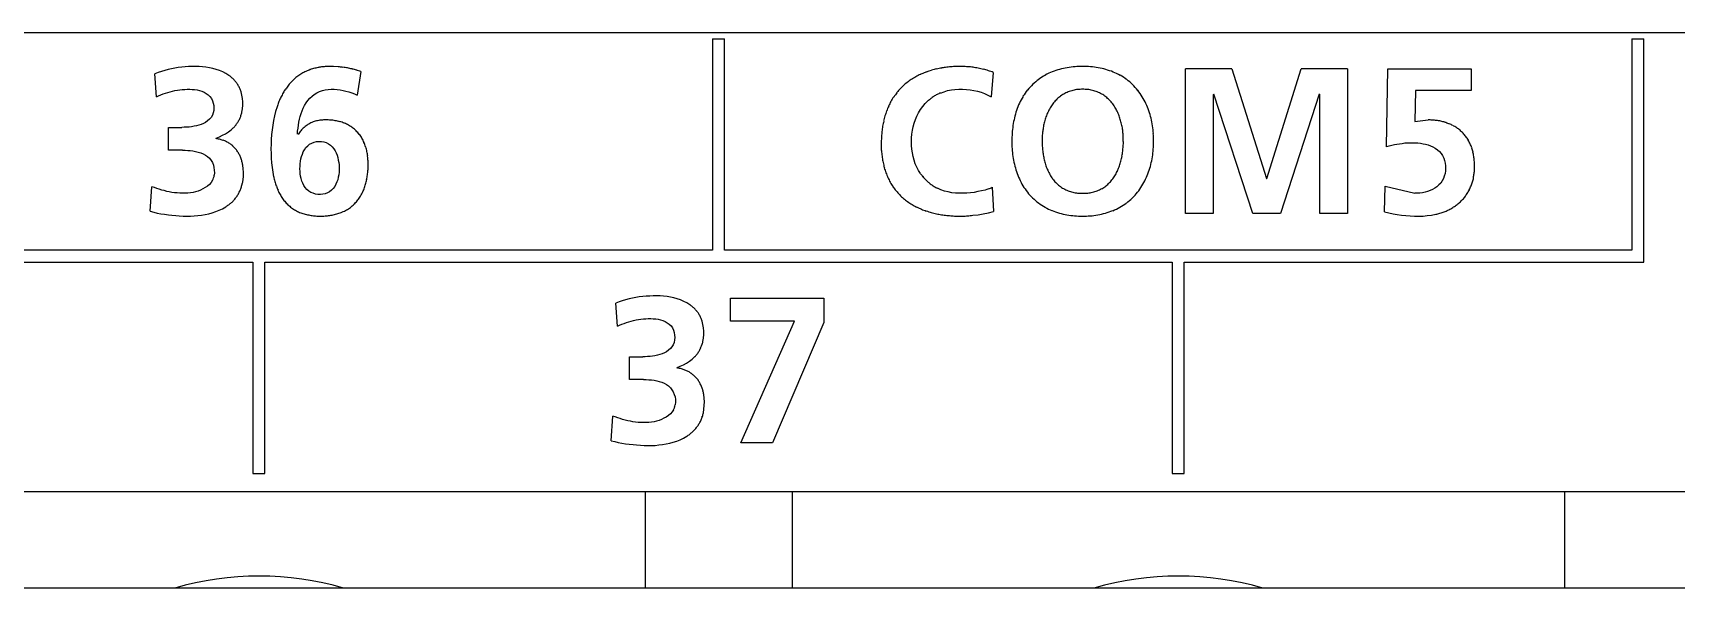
# Model space of a CAD drawing. Extents: x 168 to 388, y 259 to 356.
# Drawn here: x 361.04 to 374.66, y 277.77 to 282.37 of the extents above; entities that cross this region are included whole.
import ezdxf

# ---------------------------------------------------------------- set-up
doc = ezdxf.new("R2010")
doc.units = 0
doc.header["$MEASUREMENT"] = 0
doc.layers.get('0').update_dxf_attribs({"linetype": 'CONTINUOUS'})

msp = doc.modelspace()

# ---------------------------------------------------------------- linework, layer by layer
at = {"color": 7, "linetype": 'Continuous'}
for p, q in [((387.315, 282.367), (270.365, 282.367)), ((366.673, 282.318), (366.673, 280.568)), ((366.673, 282.318), (366.773, 282.318)), ((366.773, 280.568), (366.773, 282.318)), ((374.293, 282.318), (374.293, 280.568)), ((374.293, 282.318), (374.393, 282.318)), ((374.393, 280.468), (374.393, 282.318)), ((362.077, 282.039), (362.05, 282.029)), ((362.063, 281.837), (362.05, 282.029)), ((362.104, 282.048), (362.077, 282.039)), ((362.132, 282.056), (362.104, 282.048)), ((362.16, 282.063), (362.132, 282.056)), ((362.188, 282.069), (362.16, 282.063)), ((362.216, 282.075), (362.188, 282.069)), ((362.244, 282.079), (362.216, 282.075)), ((362.273, 282.083), (362.244, 282.079)), ((362.302, 282.086), (362.273, 282.083)), ((362.33, 282.088), (362.302, 282.086)), ((362.359, 282.089), (362.33, 282.088)), ((362.388, 282.089), (362.359, 282.089)), ((362.417, 282.088), (362.388, 282.089)), ((362.446, 282.086), (362.417, 282.088)), ((362.474, 282.083), (362.446, 282.086)), ((362.503, 282.078), (362.474, 282.083)), ((362.531, 282.072), (362.503, 282.078)), ((362.559, 282.064), (362.531, 282.072)), ((362.586, 282.055), (362.559, 282.064)), ((362.613, 282.044), (362.586, 282.055)), ((362.638, 282.031), (362.613, 282.044)), ((362.663, 282.015), (362.638, 282.031)), ((363.57, 282.087), (363.531, 282.089)), ((363.758, 282.046), (363.723, 282.058)), ((363.758, 282.046), (363.727, 281.852)), ((369, 282.039), (368.983, 281.837)), ((370.594, 280.87), (370.594, 282.068)), ((370.979, 282.068), (370.594, 282.068)), ((370.979, 282.068), (371.264, 281.16)), ((371.267, 281.16), (371.552, 282.068)), ((371.937, 282.068), (371.552, 282.068)), ((371.937, 282.068), (371.937, 280.87)), ((372.261, 281.424), (372.272, 282.068)), ((372.272, 282.068), (372.961, 282.068)), ((372.961, 282.068), (372.961, 281.89)), ((362.063, 281.837), (362.081, 281.845)), ((362.081, 281.845), (362.1, 281.853)), ((362.1, 281.853), (362.119, 281.861)), ((362.119, 281.861), (362.138, 281.868)), ((362.138, 281.868), (362.158, 281.874)), ((362.158, 281.874), (362.178, 281.88)), ((362.178, 281.88), (362.197, 281.885)), ((362.197, 281.885), (362.217, 281.889)), ((362.217, 281.889), (362.237, 281.893)), ((362.237, 281.893), (362.258, 281.895)), ((362.258, 281.895), (362.278, 281.898)), ((362.278, 281.898), (362.298, 281.899)), ((362.298, 281.899), (362.319, 281.9)), ((362.319, 281.9), (362.339, 281.9)), ((362.339, 281.9), (362.36, 281.899)), ((362.36, 281.899), (362.38, 281.898)), ((362.38, 281.898), (362.4, 281.895)), ((362.4, 281.895), (362.42, 281.89)), ((362.42, 281.89), (362.44, 281.884)), ((362.44, 281.884), (362.459, 281.876)), ((362.459, 281.876), (362.476, 281.866)), ((362.476, 281.866), (362.493, 281.854)), ((362.493, 281.854), (362.507, 281.84)), ((362.507, 281.84), (362.519, 281.823)), ((362.772, 281.852), (362.765, 281.88)), ((362.777, 281.824), (362.772, 281.852)), ((363.335, 281.826), (363.353, 281.843)), ((363.353, 281.843), (363.372, 281.858)), ((363.372, 281.858), (363.393, 281.871)), ((363.393, 281.871), (363.415, 281.881)), ((363.415, 281.881), (363.439, 281.89)), ((363.439, 281.89), (363.463, 281.895)), ((363.463, 281.895), (363.487, 281.899)), ((363.487, 281.899), (363.512, 281.9)), ((363.512, 281.9), (363.537, 281.9)), ((363.537, 281.9), (363.561, 281.898)), ((363.561, 281.898), (363.586, 281.895)), ((363.586, 281.895), (363.61, 281.891)), ((363.61, 281.891), (363.634, 281.885)), ((363.634, 281.885), (363.658, 281.878)), ((363.658, 281.878), (363.682, 281.87)), ((363.682, 281.87), (363.705, 281.862)), ((363.705, 281.862), (363.727, 281.852)), ((368.563, 281.869), (368.592, 281.88)), ((368.592, 281.88), (368.622, 281.889)), ((368.622, 281.889), (368.653, 281.895)), ((368.653, 281.895), (368.683, 281.898)), ((368.683, 281.898), (368.715, 281.9)), ((368.715, 281.9), (368.746, 281.9)), ((368.746, 281.9), (368.777, 281.898)), ((368.777, 281.898), (368.808, 281.895)), ((368.808, 281.895), (368.839, 281.891)), ((368.839, 281.891), (368.869, 281.884)), ((368.869, 281.884), (368.899, 281.875)), ((368.899, 281.875), (368.928, 281.864)), ((368.928, 281.864), (368.956, 281.851)), ((368.956, 281.851), (368.983, 281.837)), ((370.824, 281.855), (370.828, 281.859)), ((370.824, 281.855), (370.824, 280.87)), ((371.151, 280.87), (370.828, 281.859)), ((371.703, 281.859), (371.381, 280.87)), ((371.703, 281.859), (371.707, 281.859)), ((371.707, 280.87), (371.707, 281.859)), ((372.499, 281.89), (372.494, 281.634)), ((372.961, 281.89), (372.499, 281.89)), ((362.519, 281.823), (362.528, 281.805)), ((362.534, 281.705), (362.527, 281.685)), ((362.528, 281.805), (362.534, 281.786)), ((362.534, 281.786), (362.538, 281.765)), ((362.538, 281.725), (362.534, 281.705)), ((362.538, 281.765), (362.539, 281.745)), ((362.539, 281.745), (362.538, 281.725)), ((362.772, 281.71), (362.777, 281.739)), ((362.779, 281.795), (362.777, 281.824)), ((362.777, 281.739), (362.779, 281.767)), ((362.779, 281.767), (362.779, 281.795)), ((363.051, 281.716), (363.042, 281.679)), ((363.063, 281.754), (363.051, 281.716)), ((363.262, 281.699), (363.27, 281.722)), ((363.27, 281.722), (363.28, 281.744)), ((363.28, 281.744), (363.291, 281.766)), ((363.291, 281.766), (363.304, 281.787)), ((363.304, 281.787), (363.318, 281.807)), ((363.318, 281.807), (363.335, 281.826)), ((368.367, 281.678), (368.381, 281.706)), ((368.381, 281.706), (368.398, 281.733)), ((368.398, 281.733), (368.416, 281.758)), ((368.416, 281.758), (368.436, 281.781)), ((362.163, 281.395), (362.163, 281.584)), ((362.163, 281.584), (362.273, 281.584)), ((362.293, 281.585), (362.273, 281.584)), ((362.314, 281.586), (362.293, 281.585)), ((362.334, 281.587), (362.314, 281.586)), ((362.354, 281.59), (362.334, 281.587)), ((362.375, 281.593), (362.354, 281.59)), ((362.395, 281.597), (362.375, 281.593)), ((362.414, 281.602), (362.395, 281.597)), ((362.434, 281.609), (362.414, 281.602)), ((362.453, 281.617), (362.434, 281.609)), ((362.471, 281.626), (362.453, 281.617)), ((362.487, 281.638), (362.471, 281.626)), ((362.503, 281.651), (362.487, 281.638)), ((362.516, 281.667), (362.503, 281.651)), ((362.527, 281.685), (362.516, 281.667)), ((362.66, 281.548), (362.683, 281.565)), ((363.027, 281.603), (363.022, 281.563)), ((363.034, 281.641), (363.027, 281.603)), ((363.042, 281.679), (363.034, 281.641)), ((363.234, 281.553), (363.237, 281.578)), ((363.237, 281.578), (363.24, 281.602)), ((363.24, 281.602), (363.244, 281.627)), ((363.244, 281.627), (363.248, 281.651)), ((363.248, 281.651), (363.255, 281.675)), ((363.255, 281.675), (363.262, 281.699)), ((368.33, 281.56), (368.336, 281.59)), ((368.336, 281.59), (368.345, 281.62)), ((368.345, 281.62), (368.355, 281.65)), ((368.355, 281.65), (368.367, 281.678)), ((372.494, 281.634), (372.604, 281.646)), ((362.558, 281.495), (362.585, 281.506)), ((362.585, 281.506), (362.611, 281.519)), ((362.611, 281.519), (362.636, 281.532)), ((362.636, 281.532), (362.66, 281.548)), ((363.014, 281.446), (363.013, 281.407)), ((363.015, 281.485), (363.014, 281.446)), ((363.018, 281.525), (363.015, 281.485)), ((363.022, 281.563), (363.018, 281.525)), ((363.233, 281.529), (363.234, 281.553)), ((363.303, 281.417), (363.317, 281.432)), ((363.317, 281.432), (363.333, 281.444)), ((363.333, 281.444), (363.351, 281.454)), ((363.351, 281.454), (363.37, 281.461)), ((363.37, 281.461), (363.39, 281.466)), ((363.39, 281.466), (363.41, 281.467)), ((363.41, 281.467), (363.431, 281.467)), ((363.431, 281.467), (363.451, 281.464)), ((363.451, 281.464), (363.471, 281.458)), ((363.471, 281.458), (363.489, 281.449)), ((363.489, 281.449), (363.506, 281.437)), ((363.506, 281.437), (363.521, 281.423)), ((368.322, 281.466), (368.323, 281.498)), ((368.323, 281.435), (368.322, 281.466)), ((368.323, 281.498), (368.326, 281.529)), ((368.326, 281.404), (368.323, 281.435)), ((368.326, 281.529), (368.33, 281.56)), ((372.262, 281.425), (372.283, 281.431)), ((372.283, 281.431), (372.304, 281.437)), ((372.304, 281.437), (372.325, 281.442)), ((372.325, 281.442), (372.346, 281.446)), ((372.346, 281.446), (372.368, 281.449)), ((372.368, 281.449), (372.39, 281.452)), ((372.39, 281.452), (372.411, 281.455)), ((372.411, 281.455), (372.433, 281.456)), ((372.433, 281.456), (372.455, 281.457)), ((372.455, 281.457), (372.477, 281.457)), ((372.477, 281.457), (372.498, 281.457)), ((372.498, 281.457), (372.52, 281.455)), ((372.52, 281.455), (372.542, 281.453)), ((372.542, 281.453), (372.563, 281.449)), ((372.563, 281.449), (372.584, 281.444)), ((372.584, 281.444), (372.605, 281.439)), ((372.605, 281.439), (372.625, 281.431)), ((372.625, 281.431), (372.645, 281.422)), ((362.28, 281.395), (362.163, 281.395)), ((362.28, 281.395), (362.301, 281.395)), ((362.301, 281.395), (362.323, 281.394)), ((362.323, 281.394), (362.344, 281.392)), ((362.344, 281.392), (362.366, 281.389)), ((362.366, 281.389), (362.388, 281.385)), ((362.388, 281.385), (362.409, 281.38)), ((362.409, 281.38), (362.43, 281.373)), ((362.43, 281.373), (362.45, 281.365)), ((362.45, 281.365), (362.469, 281.355)), ((362.469, 281.355), (362.487, 281.342)), ((362.487, 281.342), (362.502, 281.328)), ((362.502, 281.328), (362.516, 281.311)), ((362.516, 281.311), (362.527, 281.292)), ((362.527, 281.292), (362.535, 281.272)), ((363.013, 281.407), (363.014, 281.368)), ((363.014, 281.368), (363.015, 281.329)), ((363.015, 281.329), (363.018, 281.29)), ((363.255, 281.282), (363.258, 281.303)), ((363.258, 281.303), (363.261, 281.323)), ((363.261, 281.323), (363.266, 281.343)), ((363.266, 281.343), (363.273, 281.363)), ((363.273, 281.363), (363.281, 281.381)), ((363.281, 281.381), (363.29, 281.399)), ((363.29, 281.399), (363.303, 281.417)), ((363.521, 281.423), (363.534, 281.407)), ((363.534, 281.407), (363.545, 281.391)), ((363.545, 281.391), (363.554, 281.372)), ((363.554, 281.372), (363.561, 281.354)), ((363.561, 281.354), (363.567, 281.334)), ((363.567, 281.334), (363.571, 281.314)), ((363.571, 281.314), (363.575, 281.294)), ((363.575, 281.294), (363.577, 281.273)), ((368.33, 281.373), (368.326, 281.404)), ((368.336, 281.342), (368.33, 281.373)), ((368.344, 281.313), (368.336, 281.342)), ((368.354, 281.283), (368.344, 281.313)), ((372.645, 281.422), (372.664, 281.411)), ((372.664, 281.411), (372.682, 281.399)), ((372.682, 281.399), (372.698, 281.384)), ((372.698, 281.384), (372.712, 281.368)), ((372.712, 281.368), (372.725, 281.35)), ((372.725, 281.35), (372.734, 281.33)), ((372.734, 281.33), (372.742, 281.31)), ((372.742, 281.31), (372.747, 281.288)), ((362.535, 281.272), (362.54, 281.251)), ((362.54, 281.251), (362.543, 281.23)), ((362.544, 281.208), (362.542, 281.187)), ((362.543, 281.23), (362.544, 281.208)), ((362.783, 281.242), (362.779, 281.272)), ((362.781, 281.15), (362.784, 281.181)), ((362.784, 281.212), (362.783, 281.242)), ((362.784, 281.181), (362.784, 281.212)), ((363.018, 281.29), (363.022, 281.252)), ((363.022, 281.252), (363.028, 281.213)), ((363.028, 281.213), (363.035, 281.175)), ((363.253, 281.241), (363.254, 281.262)), ((363.254, 281.22), (363.253, 281.241)), ((363.254, 281.262), (363.255, 281.282)), ((363.256, 281.2), (363.254, 281.22)), ((363.258, 281.18), (363.256, 281.2)), ((363.263, 281.16), (363.258, 281.18)), ((363.269, 281.14), (363.263, 281.16)), ((363.571, 281.171), (363.566, 281.151)), ((363.574, 281.191), (363.571, 281.171)), ((363.577, 281.212), (363.574, 281.191)), ((363.577, 281.273), (363.578, 281.253)), ((363.578, 281.232), (363.577, 281.212)), ((363.578, 281.253), (363.578, 281.232)), ((368.367, 281.255), (368.354, 281.283)), ((368.381, 281.227), (368.367, 281.255)), ((368.398, 281.201), (368.381, 281.227)), ((371.264, 281.16), (371.267, 281.16)), ((372.732, 281.16), (372.721, 281.141)), ((372.739, 281.181), (372.732, 281.16)), ((372.745, 281.202), (372.739, 281.181)), ((372.748, 281.223), (372.745, 281.202)), ((372.747, 281.288), (372.749, 281.267)), ((372.75, 281.245), (372.748, 281.223)), ((372.749, 281.267), (372.75, 281.245)), ((372.99, 281.238), (372.99, 281.273)), ((362.012, 280.889), (362.026, 281.093)), ((362.046, 281.085), (362.026, 281.093)), ((362.066, 281.078), (362.046, 281.085)), ((362.086, 281.071), (362.066, 281.078)), ((362.107, 281.065), (362.086, 281.071)), ((362.128, 281.06), (362.107, 281.065)), ((362.149, 281.054), (362.128, 281.06)), ((362.17, 281.05), (362.149, 281.054)), ((362.192, 281.046), (362.17, 281.05)), ((362.213, 281.043), (362.192, 281.046)), ((362.236, 281.041), (362.213, 281.043)), ((362.257, 281.039), (362.236, 281.041)), ((362.279, 281.038), (362.257, 281.039)), ((362.301, 281.038), (362.279, 281.038)), ((362.323, 281.039), (362.301, 281.038)), ((362.345, 281.042), (362.323, 281.039)), ((362.367, 281.046), (362.345, 281.042)), ((362.388, 281.051), (362.367, 281.046)), ((362.409, 281.057), (362.388, 281.051)), ((362.429, 281.065), (362.409, 281.057)), ((362.449, 281.074), (362.429, 281.065)), ((362.468, 281.085), (362.449, 281.074)), ((362.486, 281.097), (362.468, 281.085)), ((362.502, 281.111), (362.486, 281.097)), ((362.517, 281.128), (362.502, 281.111)), ((362.529, 281.146), (362.517, 281.128)), ((362.776, 281.12), (362.781, 281.15)), ((363.276, 281.121), (363.269, 281.14)), ((363.285, 281.103), (363.276, 281.121)), ((363.297, 281.086), (363.285, 281.103)), ((363.31, 281.07), (363.297, 281.086)), ((363.326, 281.057), (363.31, 281.07)), ((363.343, 281.046), (363.326, 281.057)), ((363.362, 281.038), (363.343, 281.046)), ((363.381, 281.032), (363.362, 281.038)), ((363.402, 281.029), (363.381, 281.032)), ((363.422, 281.028), (363.402, 281.029)), ((363.443, 281.03), (363.422, 281.028)), ((363.462, 281.034), (363.443, 281.03)), ((363.481, 281.041), (363.462, 281.034)), ((363.499, 281.051), (363.481, 281.041)), ((363.515, 281.064), (363.499, 281.051)), ((363.529, 281.078), (363.515, 281.064)), ((363.541, 281.095), (363.529, 281.078)), ((363.551, 281.113), (363.541, 281.095)), ((363.559, 281.132), (363.551, 281.113)), ((363.566, 281.151), (363.559, 281.132)), ((368.566, 281.067), (368.537, 281.08)), ((368.595, 281.057), (368.566, 281.067)), ((368.625, 281.049), (368.595, 281.057)), ((368.656, 281.043), (368.625, 281.049)), ((368.687, 281.04), (368.656, 281.043)), ((368.718, 281.038), (368.687, 281.04)), ((368.749, 281.038), (368.718, 281.038)), ((368.78, 281.04), (368.749, 281.038)), ((368.811, 281.043), (368.78, 281.04)), ((368.842, 281.046), (368.811, 281.043)), ((368.873, 281.052), (368.842, 281.046)), ((368.902, 281.058), (368.873, 281.052)), ((368.932, 281.065), (368.902, 281.058)), ((368.962, 281.075), (368.932, 281.065)), ((368.992, 281.088), (369.002, 280.887)), ((372.243, 280.884), (372.248, 281.098)), ((372.248, 281.098), (372.494, 281.038)), ((372.516, 281.039), (372.494, 281.038)), ((372.537, 281.04), (372.516, 281.039)), ((372.559, 281.043), (372.537, 281.04)), ((372.58, 281.048), (372.559, 281.043)), ((372.601, 281.054), (372.58, 281.048)), ((372.622, 281.061), (372.601, 281.054)), ((372.642, 281.07), (372.622, 281.061)), ((372.66, 281.081), (372.642, 281.07)), ((372.678, 281.093), (372.66, 281.081)), ((372.694, 281.107), (372.678, 281.093)), ((372.709, 281.123), (372.694, 281.107)), ((372.721, 281.141), (372.709, 281.123)), ((362.012, 280.889), (362.041, 280.881)), ((362.526, 280.876), (362.555, 280.886)), ((362.555, 280.886), (362.584, 280.897)), ((362.584, 280.897), (362.611, 280.91)), ((362.611, 280.91), (362.638, 280.926)), ((368.96, 280.877), (369.002, 280.887)), ((372.243, 280.884), (372.279, 280.876)), ((362.041, 280.881), (362.07, 280.874)), ((362.07, 280.874), (362.101, 280.869)), ((362.101, 280.869), (362.131, 280.864)), ((362.131, 280.864), (362.162, 280.859)), ((362.162, 280.859), (362.192, 280.856)), ((362.192, 280.856), (362.223, 280.853)), ((362.223, 280.853), (362.253, 280.851)), ((362.253, 280.851), (362.284, 280.85)), ((362.284, 280.85), (362.315, 280.849)), ((362.315, 280.849), (362.345, 280.849)), ((362.345, 280.849), (362.376, 280.851)), ((362.376, 280.851), (362.406, 280.853)), ((362.406, 280.853), (362.437, 280.857)), ((362.437, 280.857), (362.467, 280.862)), ((362.467, 280.862), (362.497, 280.868)), ((362.497, 280.868), (362.526, 280.876)), ((368.831, 280.856), (368.874, 280.861)), ((368.874, 280.861), (368.917, 280.869)), ((368.917, 280.869), (368.96, 280.877)), ((370.824, 280.87), (370.594, 280.87)), ((371.381, 280.87), (371.151, 280.87)), ((371.937, 280.87), (371.707, 280.87)), ((372.279, 280.876), (372.314, 280.869)), ((372.314, 280.869), (372.349, 280.863)), ((372.349, 280.863), (372.385, 280.858)), ((372.385, 280.858), (372.42, 280.854)), ((372.42, 280.854), (372.456, 280.852)), ((372.456, 280.852), (372.491, 280.85)), ((372.491, 280.85), (372.527, 280.849)), ((372.527, 280.849), (372.563, 280.85)), ((372.563, 280.85), (372.598, 280.853)), ((372.598, 280.853), (372.634, 280.858)), ((372.634, 280.858), (372.669, 280.864)), ((366.673, 280.568), (359.153, 280.568)), ((374.293, 280.568), (366.773, 280.568)), ((355.343, 280.468), (362.863, 280.468)), ((362.863, 280.468), (362.863, 278.718)), ((362.963, 278.718), (362.963, 280.468)), ((362.963, 280.468), (370.483, 280.468)), ((370.483, 280.468), (370.483, 278.718)), ((370.583, 278.718), (370.583, 280.468)), ((370.583, 280.468), (374.393, 280.468)), ((365.898, 280.139), (365.871, 280.128)), ((365.885, 279.936), (365.871, 280.128)), ((365.925, 280.148), (365.898, 280.139)), ((365.953, 280.156), (365.925, 280.148)), ((365.981, 280.163), (365.953, 280.156)), ((366.009, 280.169), (365.981, 280.163)), ((366.037, 280.174), (366.009, 280.169)), ((366.066, 280.179), (366.037, 280.174)), ((366.094, 280.183), (366.066, 280.179)), ((366.123, 280.185), (366.094, 280.183)), ((366.152, 280.187), (366.123, 280.185)), ((366.181, 280.188), (366.152, 280.187)), ((366.209, 280.189), (366.181, 280.188)), ((366.238, 280.188), (366.209, 280.189)), ((366.267, 280.186), (366.238, 280.188)), ((366.296, 280.182), (366.267, 280.186)), ((366.324, 280.178), (366.296, 280.182)), ((366.352, 280.172), (366.324, 280.178)), ((366.38, 280.164), (366.352, 280.172)), ((366.407, 280.155), (366.38, 280.164)), ((366.434, 280.143), (366.407, 280.155)), ((366.46, 280.13), (366.434, 280.143)), ((366.484, 280.115), (366.46, 280.13)), ((366.822, 279.979), (366.822, 280.168)), ((366.822, 280.168), (367.595, 280.168)), ((367.595, 280.168), (367.595, 279.969)), ((365.885, 279.936), (365.902, 279.945)), ((365.902, 279.945), (365.921, 279.953)), ((365.921, 279.953), (365.94, 279.96)), ((365.94, 279.96), (365.959, 279.967)), ((365.959, 279.967), (365.979, 279.974)), ((365.979, 279.974), (365.999, 279.979)), ((365.999, 279.979), (366.019, 279.984)), ((366.019, 279.984), (366.039, 279.989)), ((366.039, 279.989), (366.059, 279.992)), ((366.059, 279.992), (366.079, 279.995)), ((366.079, 279.995), (366.1, 279.997)), ((366.1, 279.997), (366.12, 279.999)), ((366.12, 279.999), (366.14, 280)), ((366.14, 280), (366.161, 280)), ((366.161, 280), (366.181, 279.999)), ((366.181, 279.999), (366.202, 279.997)), ((366.202, 279.997), (366.222, 279.994)), ((366.222, 279.994), (366.242, 279.99)), ((366.242, 279.99), (366.261, 279.984)), ((366.261, 279.984), (366.28, 279.976)), ((366.28, 279.976), (366.298, 279.966)), ((366.298, 279.966), (366.314, 279.954)), ((366.314, 279.954), (366.329, 279.939)), ((366.329, 279.939), (366.34, 279.923)), ((366.594, 279.952), (366.586, 279.979)), ((366.598, 279.924), (366.594, 279.952)), ((367.353, 279.979), (366.822, 279.979)), ((366.909, 278.97), (367.353, 279.979)), ((367.595, 279.969), (367.169, 278.97)), ((366.34, 279.923), (366.349, 279.904)), ((366.355, 279.803), (366.348, 279.784)), ((366.349, 279.904), (366.356, 279.884)), ((366.359, 279.823), (366.355, 279.803)), ((366.356, 279.884), (366.359, 279.864)), ((366.359, 279.864), (366.36, 279.844)), ((366.36, 279.844), (366.359, 279.823)), ((366.593, 279.81), (366.598, 279.838)), ((366.6, 279.895), (366.598, 279.924)), ((366.598, 279.838), (366.6, 279.867)), ((366.6, 279.867), (366.6, 279.895)), ((365.984, 279.495), (365.984, 279.684)), ((365.984, 279.684), (366.094, 279.684)), ((366.115, 279.684), (366.094, 279.684)), ((366.135, 279.685), (366.115, 279.684)), ((366.155, 279.687), (366.135, 279.685)), ((366.176, 279.689), (366.155, 279.687)), ((366.196, 279.692), (366.176, 279.689)), ((366.216, 279.697), (366.196, 279.692)), ((366.236, 279.702), (366.216, 279.697)), ((366.255, 279.708), (366.236, 279.702)), ((366.274, 279.716), (366.255, 279.708)), ((366.292, 279.726), (366.274, 279.716)), ((366.309, 279.738), (366.292, 279.726)), ((366.324, 279.751), (366.309, 279.738)), ((366.337, 279.767), (366.324, 279.751)), ((366.348, 279.784), (366.337, 279.767)), ((366.482, 279.648), (366.505, 279.665)), ((366.379, 279.595), (366.406, 279.606)), ((366.406, 279.606), (366.432, 279.618)), ((366.432, 279.618), (366.457, 279.632)), ((366.457, 279.632), (366.482, 279.648)), ((366.101, 279.495), (365.984, 279.495)), ((366.102, 279.495), (366.124, 279.495)), ((366.124, 279.495), (366.146, 279.493)), ((366.146, 279.493), (366.167, 279.492)), ((366.167, 279.492), (366.188, 279.489)), ((366.188, 279.489), (366.21, 279.485)), ((366.21, 279.485), (366.231, 279.48)), ((366.231, 279.48), (366.252, 279.473)), ((366.252, 279.473), (366.272, 279.465)), ((366.272, 279.465), (366.291, 279.454)), ((366.291, 279.454), (366.308, 279.442)), ((366.308, 279.442), (366.324, 279.427)), ((366.324, 279.427), (366.337, 279.41)), ((366.337, 279.41), (366.348, 279.392)), ((366.348, 279.392), (366.356, 279.372)), ((366.356, 279.372), (366.362, 279.351)), ((366.362, 279.351), (366.365, 279.33)), ((366.366, 279.308), (366.364, 279.286)), ((366.365, 279.33), (366.366, 279.308)), ((366.597, 279.22), (366.602, 279.25)), ((366.604, 279.342), (366.6, 279.372)), ((366.602, 279.25), (366.605, 279.28)), ((366.606, 279.311), (366.604, 279.342)), ((366.605, 279.28), (366.606, 279.311)), ((365.833, 278.988), (365.847, 279.193)), ((365.867, 279.185), (365.847, 279.193)), ((365.888, 279.178), (365.867, 279.185)), ((365.908, 279.171), (365.888, 279.178)), ((365.928, 279.165), (365.908, 279.171)), ((365.949, 279.159), (365.928, 279.165)), ((365.97, 279.154), (365.949, 279.159)), ((365.992, 279.15), (365.97, 279.154)), ((366.013, 279.146), (365.992, 279.15)), ((366.035, 279.143), (366.013, 279.146)), ((366.057, 279.14), (366.035, 279.143)), ((366.079, 279.139), (366.057, 279.14)), ((366.101, 279.138), (366.079, 279.139)), ((366.122, 279.138), (366.101, 279.138)), ((366.144, 279.139), (366.122, 279.138)), ((366.166, 279.142), (366.144, 279.139)), ((366.188, 279.146), (366.166, 279.142)), ((366.209, 279.151), (366.188, 279.146)), ((366.23, 279.157), (366.209, 279.151)), ((366.251, 279.165), (366.23, 279.157)), ((366.27, 279.174), (366.251, 279.165)), ((366.289, 279.184), (366.27, 279.174)), ((366.307, 279.197), (366.289, 279.184)), ((366.324, 279.211), (366.307, 279.197)), ((366.338, 279.227), (366.324, 279.211)), ((366.35, 279.245), (366.338, 279.227)), ((365.833, 278.988), (365.862, 278.981)), ((365.862, 278.981), (365.892, 278.974)), ((366.318, 278.968), (366.348, 278.976)), ((366.348, 278.976), (366.377, 278.985)), ((366.377, 278.985), (366.405, 278.997)), ((366.405, 278.997), (366.433, 279.01)), ((366.433, 279.01), (366.459, 279.025)), ((365.892, 278.974), (365.922, 278.968)), ((365.922, 278.968), (365.952, 278.963)), ((365.952, 278.963), (365.983, 278.959)), ((365.983, 278.959), (366.014, 278.956)), ((366.014, 278.956), (366.044, 278.953)), ((366.044, 278.953), (366.075, 278.951)), ((366.075, 278.951), (366.105, 278.95)), ((366.105, 278.95), (366.136, 278.949)), ((366.136, 278.949), (366.166, 278.949)), ((366.166, 278.949), (366.197, 278.95)), ((366.197, 278.95), (366.227, 278.953)), ((366.227, 278.953), (366.258, 278.957)), ((366.258, 278.957), (366.288, 278.962)), ((366.288, 278.962), (366.318, 278.968)), ((367.169, 278.97), (366.909, 278.97)), ((362.863, 278.718), (362.963, 278.718)), ((370.483, 278.718), (370.583, 278.718)), ((205.465, 278.567), (385.715, 278.567)), ((366.115, 278.567), (366.115, 277.767)), ((367.335, 277.767), (367.335, 278.567)), ((373.735, 278.567), (373.735, 277.767)), ((385.315, 277.767), (205.865, 277.767))]:
    msp.add_line(p, q, dxfattribs=at)
for centre, radius, start, end in [((362.498, 281.775), 0.292, 49.8388, 55.5026), ((362.511, 281.791), 0.271, 43.7184, 49.8259), ((362.524, 281.803), 0.253, 37.186, 43.7208), ((363.484, 281.672), 0.418, 131.882, 137.2332), ((363.468, 281.69), 0.395, 126.2204, 131.8828), ((363.467, 281.691), 0.393, 120.5066, 126.1933), ((363.469, 281.688), 0.397, 114.8764, 120.512), ((363.474, 281.678), 0.408, 109.3654, 114.8462), ((363.483, 281.65), 0.437, 104.2476, 109.3681), ((363.49, 281.622), 0.466, 99.4507, 104.248), ((363.499, 281.569), 0.52, 95.1435, 99.4427), ((363.506, 281.498), 0.591, 91.3582, 95.1454), ((363.508, 281.39), 0.699, 88.1345, 91.3339), ((363.51, 281.339), 0.749, 82.3819, 85.4031), ((363.512, 281.358), 0.731, 79.314, 82.3745), ((363.512, 281.361), 0.728, 76.2399, 79.3128), ((363.51, 281.351), 0.738, 73.2038, 76.235), ((368.617, 281.535), 0.536, 122.4286, 127.0737), ((368.631, 281.513), 0.561, 117.9846, 122.4185), ((368.646, 281.484), 0.594, 113.7934, 117.9858), ((368.661, 281.451), 0.63, 109.8408, 113.7895), ((368.676, 281.408), 0.675, 106.1563, 109.8419), ((368.69, 281.361), 0.725, 102.7227, 106.1554), ((368.705, 281.295), 0.792, 99.5801, 102.722), ((368.718, 281.217), 0.872, 96.7269, 99.5822), ((368.724, 281.169), 0.92, 94.0355, 96.743), ((368.725, 281.152), 0.937, 91.3798, 94.0368), ((368.725, 281.168), 0.922, 88.7008, 91.4021), ((368.728, 281.373), 0.716, 85.0554, 88.5334), ((368.719, 281.264), 0.826, 82.1166, 85.132), ((368.717, 281.246), 0.844, 79.185, 82.1354), ((368.725, 281.288), 0.8, 76.0456, 79.1967), ((368.745, 281.366), 0.721, 72.5988, 76.0525), ((368.774, 281.462), 0.62, 68.6047, 72.5671), ((369.662, 281.591), 0.484, 126.0607, 133.6842), ((369.671, 281.579), 0.499, 118.6312, 126.0237), ((369.684, 281.554), 0.528, 111.633, 118.6209), ((369.701, 281.512), 0.573, 105.1961, 111.6372), ((369.722, 281.432), 0.656, 99.5424, 105.171), ((369.738, 281.346), 0.743, 94.6295, 99.5987), ((369.736, 281.372), 0.717, 89.5065, 94.6389), ((369.747, 281.392), 0.697, 85.1559, 90.4512), ((369.746, 281.372), 0.717, 80.0148, 85.1651), ((369.76, 281.449), 0.639, 74.2873, 80.0633), ((369.779, 281.517), 0.568, 67.7619, 74.2588), ((369.793, 281.552), 0.53, 60.8059, 67.7675), ((369.804, 281.573), 0.507, 53.5136, 60.7957), ((369.811, 281.582), 0.496, 46.0388, 53.4807), ((362.526, 281.805), 0.25, 30.5356, 37.1521), ((362.526, 281.805), 0.25, 23.9267, 30.5419), ((362.514, 281.8), 0.264, 17.6213, 23.8881), ((363.62, 281.58), 0.583, 151.1796, 155.0178), ((363.572, 281.606), 0.529, 146.9501, 151.1808), ((363.533, 281.632), 0.481, 142.3068, 146.9515), ((363.501, 281.657), 0.441, 137.234, 142.3041), ((368.625, 281.537), 0.541, 146.3408, 150.9458), ((368.608, 281.548), 0.519, 141.543, 146.3352), ((368.605, 281.551), 0.516, 136.7161, 141.5425), ((368.601, 281.554), 0.511, 131.84, 136.716), ((368.609, 281.545), 0.523, 127.0718, 131.833), ((368.702, 281.533), 0.364, 122.3203, 127.2253), ((368.702, 281.534), 0.364, 117.4149, 122.3219), ((368.706, 281.526), 0.372, 112.607, 117.405), ((369.716, 281.554), 0.55, 148.5097, 155.2164), ((369.683, 281.574), 0.512, 141.2734, 148.4887), ((369.664, 281.589), 0.487, 133.6866, 141.2701), ((369.735, 281.604), 0.298, 128.2027, 136.0338), ((369.725, 281.616), 0.282, 119.8394, 128.1841), ((369.725, 281.616), 0.282, 111.5169, 119.8433), ((369.73, 281.601), 0.298, 103.5729, 111.464), ((369.736, 281.576), 0.324, 96.31, 103.5656), ((369.741, 281.532), 0.368, 89.9264, 96.3109), ((369.742, 281.532), 0.368, 83.7433, 90.0648), ((369.747, 281.576), 0.324, 76.4819, 83.7443), ((369.753, 281.601), 0.298, 68.579, 76.4724), ((369.759, 281.616), 0.282, 60.2035, 68.5276), ((369.759, 281.616), 0.282, 51.8693, 60.2072), ((369.748, 281.603), 0.299, 43.9753, 51.8508), ((369.807, 281.578), 0.501, 38.6611, 46.0353), ((369.789, 281.564), 0.524, 31.617, 38.6599), ((369.758, 281.545), 0.56, 25.0082, 31.5993), ((362.505, 281.769), 0.273, 341.6132, 347.6577), ((363.744, 281.527), 0.718, 158.4637, 161.5781), ((363.678, 281.553), 0.648, 155.0172, 158.4703), ((368.713, 281.498), 0.637, 159.5413, 163.4503), ((368.675, 281.512), 0.596, 155.369, 159.5433), ((368.645, 281.525), 0.564, 150.9437, 155.3611), ((368.707, 281.528), 0.371, 132.1301, 136.9381), ((368.703, 281.533), 0.364, 127.2304, 132.1296), ((369.829, 281.51), 0.671, 161.3395, 166.8389), ((369.764, 281.532), 0.603, 155.2191, 161.3433), ((369.87, 281.519), 0.459, 155.5673, 160.6935), ((369.824, 281.54), 0.408, 149.8146, 155.5748), ((369.784, 281.563), 0.362, 143.3124, 149.8165), ((369.754, 281.586), 0.324, 136.0626, 143.3173), ((369.729, 281.585), 0.325, 36.5562, 43.9434), ((369.699, 281.562), 0.363, 30.0826, 36.5622), ((369.658, 281.539), 0.41, 24.3448, 30.0846), ((369.613, 281.518), 0.46, 19.2409, 24.3526), ((369.716, 281.525), 0.607, 18.925, 25.0063), ((369.659, 281.505), 0.667, 13.3974, 18.9277), ((362.498, 281.788), 0.29, 309.7498, 315.4493), ((362.517, 281.769), 0.263, 315.4556, 321.7378), ((362.528, 281.761), 0.249, 321.7375, 328.381), ((362.53, 281.76), 0.247, 328.406, 335.0951), ((362.522, 281.763), 0.255, 335.1283, 341.6076), ((363.471, 281.374), 0.279, 131.0995, 139.1083), ((363.45, 281.399), 0.246, 121.9888, 131.0684), ((363.444, 281.406), 0.237, 112.6703, 121.9265), ((363.45, 281.392), 0.253, 103.7701, 112.6202), ((363.46, 281.351), 0.295, 96.1609, 103.7405), ((363.468, 281.275), 0.371, 89.9533, 96.0605), ((363.47, 281.173), 0.473, 85.4954, 90.2209), ((363.472, 281.202), 0.444, 80.4615, 85.499), ((363.481, 281.255), 0.39, 74.7515, 80.4872), ((363.493, 281.299), 0.345, 68.2494, 74.7367), ((363.505, 281.328), 0.314, 61.1202, 68.2517), ((363.514, 281.344), 0.295, 53.4316, 61.1135), ((363.519, 281.351), 0.286, 45.5727, 53.3876), ((368.881, 281.46), 0.809, 170.4527, 173.5307), ((368.815, 281.471), 0.742, 167.0993, 170.4536), ((368.757, 281.485), 0.683, 163.4534, 167.0991), ((369.992, 281.48), 0.837, 171.7647, 176.1741), ((369.904, 281.493), 0.748, 166.8361, 171.7683), ((370.015, 281.479), 0.609, 169.3992, 173.2608), ((369.973, 281.487), 0.567, 165.2625, 169.4114), ((369.921, 281.501), 0.513, 160.684, 165.265), ((369.561, 281.5), 0.514, 14.6779, 19.2504), ((369.51, 281.487), 0.567, 10.5338, 14.6783), ((369.47, 281.479), 0.609, 6.685, 10.5485), ((369.593, 281.49), 0.735, 8.3766, 13.3991), ((369.518, 281.479), 0.811, 3.8291, 8.3794), ((372.605, 281.135), 0.511, 86.1168, 90.1129), ((372.604, 281.129), 0.517, 82.1803, 86.1294), ((372.61, 281.17), 0.476, 77.897, 82.1891), ((372.618, 281.209), 0.436, 73.2163, 77.8992), ((372.629, 281.244), 0.399, 68.0766, 73.2179), ((372.642, 281.276), 0.365, 62.4862, 68.0813), ((372.655, 281.3), 0.338, 56.4253, 62.4753), ((372.667, 281.318), 0.316, 49.9586, 56.4258), ((362.52, 281.207), 0.287, 76.6816, 82.7989), ((362.52, 281.205), 0.288, 70.6266, 76.7107), ((362.531, 281.236), 0.256, 63.7899, 70.6454), ((362.538, 281.25), 0.24, 56.434, 63.7511), ((362.542, 281.256), 0.233, 48.8683, 56.4099), ((362.542, 281.257), 0.232, 41.2933, 48.855), ((363.51, 281.34), 0.33, 138.981, 145.7496), ((363.517, 281.35), 0.288, 37.7836, 45.555), ((363.506, 281.341), 0.303, 30.4024, 37.7878), ((363.483, 281.328), 0.329, 23.5824, 30.3873), ((363.451, 281.314), 0.363, 17.4171, 23.5729), ((368.986, 281.451), 0.914, 176.4143, 179.1376), ((369.014, 281.45), 0.943, 179.1185, 181.7598), ((368.933, 281.454), 0.861, 173.5257, 176.416), ((370.093, 281.473), 0.938, 176.1731, 180.1061), ((370.097, 281.472), 0.943, 180.0348, 183.9498), ((370.109, 281.472), 0.704, 176.8964, 180.2351), ((370.132, 281.472), 0.727, 180.2112, 183.4452), ((370.052, 281.475), 0.647, 173.2629, 176.8965), ((370.12, 281.471), 0.715, 183.4372, 186.6849), ((369.432, 281.475), 0.646, 3.0443, 6.6813), ((369.375, 281.472), 0.703, 359.6991, 3.0436), ((369.354, 281.472), 0.725, 356.4794, 359.7244), ((369.433, 281.472), 0.896, 355.6686, 359.788), ((369.43, 281.473), 0.899, 359.7249, 3.8307), ((372.672, 281.325), 0.307, 43.3034, 49.9476), ((372.674, 281.327), 0.304, 36.5595, 43.2807), ((372.665, 281.32), 0.316, 30.0994, 36.5625), ((372.649, 281.311), 0.334, 23.9655, 30.0709), ((372.621, 281.299), 0.364, 18.3657, 23.9702), ((362.536, 281.251), 0.24, 33.9991, 41.295), ((362.522, 281.242), 0.256, 27.1483, 33.9918), ((362.503, 281.233), 0.278, 20.8247, 27.141), ((362.479, 281.223), 0.304, 15.0513, 20.8205), ((362.449, 281.215), 0.335, 9.8212, 15.0601), ((363.407, 281.3), 0.41, 11.8252, 17.4186), ((363.365, 281.291), 0.453, 6.8979, 11.8331), ((363.295, 281.283), 0.523, 2.588, 6.8632), ((363.164, 281.277), 0.654, 359.1763, 2.5945), ((368.911, 281.447), 0.84, 181.7553, 184.7196), ((368.823, 281.44), 0.751, 184.7192, 188.032), ((368.758, 281.431), 0.685, 188.0363, 191.6711), ((368.705, 281.42), 0.631, 191.6695, 195.6115), ((370.009, 281.466), 0.855, 183.9483, 188.2672), ((369.92, 281.453), 0.765, 188.2612, 193.0884), ((370.056, 281.463), 0.65, 186.6782, 190.2949), ((369.992, 281.451), 0.585, 190.2882, 194.3059), ((369.932, 281.436), 0.524, 194.3025, 198.7916), ((369.553, 281.436), 0.522, 341.025, 345.5318), ((369.494, 281.451), 0.583, 345.5283, 349.5638), ((369.431, 281.463), 0.647, 349.5566, 353.1906), ((369.366, 281.471), 0.712, 353.1848, 356.4873), ((369.583, 281.454), 0.745, 346.2288, 351.1845), ((369.507, 281.466), 0.822, 351.1804, 355.6716), ((372.581, 281.285), 0.407, 13.3277, 18.3483), ((372.52, 281.271), 0.469, 8.9779, 13.3279), ((372.469, 281.262), 0.521, 5.1004, 9.0172), ((372.444, 281.26), 0.546, 1.3635, 5.1011), ((362.417, 281.206), 0.127, 331.5095, 341.3109), ((362.421, 281.205), 0.123, 341.4264, 351.5833), ((363.705, 281.323), 0.686, 192.459, 195.721), ((363.24, 281.265), 0.577, 348.6899, 352.5632), ((363.158, 281.276), 0.66, 352.5433, 355.9315), ((363.14, 281.277), 0.679, 355.9273, 359.2227), ((368.66, 281.407), 0.585, 195.6123, 199.8702), ((368.626, 281.395), 0.548, 199.8709, 204.4095), ((368.595, 281.381), 0.514, 204.4076, 209.25), ((368.708, 281.413), 0.376, 214.437, 219.188), ((368.699, 281.406), 0.364, 219.1864, 224.0865), ((369.843, 281.435), 0.685, 193.0856, 198.4725), ((369.777, 281.413), 0.615, 198.4696, 204.4666), ((369.727, 281.39), 0.561, 204.4673, 211.0517), ((369.872, 281.415), 0.46, 198.7841, 203.899), ((369.82, 281.393), 0.403, 203.8879, 209.7207), ((369.777, 281.368), 0.353, 209.7213, 216.3756), ((369.746, 281.345), 0.315, 216.3689, 223.8422), ((369.738, 281.345), 0.314, 316.0079, 323.4858), ((369.707, 281.368), 0.353, 323.4774, 330.0559), ((369.665, 281.392), 0.402, 330.0552, 335.9077), ((369.613, 281.415), 0.458, 335.8988, 341.0326), ((369.751, 281.397), 0.566, 328.2546, 334.7725), ((369.707, 281.418), 0.615, 334.771, 340.7722), ((369.65, 281.438), 0.676, 340.7707, 346.2307), ((372.586, 281.248), 0.404, 343.5005, 348.5557), ((372.575, 281.25), 0.414, 348.5592, 353.4855), ((372.515, 281.256), 0.475, 353.5128, 357.8129), ((362.491, 281.177), 0.29, 324.5933, 330.6446), ((362.487, 281.179), 0.294, 330.6413, 336.6171), ((362.474, 281.184), 0.308, 336.6511, 342.3389), ((362.448, 281.192), 0.335, 342.3375, 347.5718), ((363.611, 281.296), 0.589, 195.7203, 199.5196), ((363.539, 281.27), 0.511, 199.5132, 203.8873), ((363.475, 281.242), 0.442, 203.8832, 208.9409), ((363.43, 281.217), 0.39, 208.9469, 214.6819), ((363.447, 281.201), 0.36, 327.4677, 333.6755), ((363.41, 281.218), 0.401, 333.6738, 339.2549), ((363.367, 281.235), 0.447, 339.2552, 344.2529), ((363.312, 281.25), 0.504, 344.2487, 348.6875), ((368.581, 281.373), 0.498, 209.26, 214.258), ((368.569, 281.365), 0.484, 214.2562, 219.3986), ((368.57, 281.366), 0.485, 219.4187, 224.5543), ((368.575, 281.37), 0.492, 224.5518, 229.6134), ((368.696, 281.403), 0.36, 224.0923, 229.0419), ((368.694, 281.401), 0.357, 229.0387, 234.0407), ((368.696, 281.404), 0.361, 234.0494, 238.987), ((368.699, 281.408), 0.366, 238.9835, 243.8558), ((368.869, 281.331), 0.272, 289.9798, 296.5407), ((369.691, 281.369), 0.519, 211.0707, 218.1816), ((369.669, 281.351), 0.491, 218.1855, 225.713), ((369.728, 281.328), 0.29, 223.8784, 231.9778), ((369.719, 281.317), 0.276, 232.0028, 240.5085), ((369.72, 281.319), 0.278, 240.5016, 248.956), ((369.73, 281.344), 0.305, 249.0327, 256.7312), ((369.738, 281.38), 0.342, 256.6741, 263.5569), ((369.738, 281.375), 0.337, 263.5429, 270.6618), ((369.746, 281.374), 0.336, 269.3425, 276.3249), ((369.745, 281.379), 0.341, 276.3096, 283.1997), ((369.754, 281.345), 0.306, 283.1416, 290.831), ((369.763, 281.319), 0.278, 290.904, 299.3556), ((369.764, 281.317), 0.277, 299.3485, 307.8471), ((369.755, 281.328), 0.29, 307.8756, 315.9738), ((369.803, 281.362), 0.504, 313.9295, 321.2583), ((369.783, 281.378), 0.529, 321.2656, 328.2378), ((372.626, 281.231), 0.36, 321.5627, 327.2336), ((372.622, 281.234), 0.365, 327.231, 332.8192), ((372.613, 281.238), 0.374, 332.8351, 338.2879), ((372.598, 281.244), 0.391, 338.2859, 343.5067), ((362.45, 281.223), 0.351, 302.304, 307.2951), ((362.468, 281.199), 0.322, 307.2941, 312.7499), ((362.48, 281.187), 0.305, 312.7589, 318.5145), ((362.491, 281.177), 0.29, 318.5135, 324.5651), ((363.396, 281.194), 0.349, 214.6771, 221.0875), ((363.378, 281.178), 0.325, 221.1286, 228.0075), ((363.369, 281.168), 0.311, 228.001, 235.1819), ((363.372, 281.174), 0.318, 235.2345, 242.2636), ((363.379, 281.187), 0.333, 242.2576, 248.9634), ((363.456, 281.229), 0.376, 287.1093, 293.058), ((363.47, 281.197), 0.341, 293.0572, 299.6064), ((363.479, 281.181), 0.323, 299.6148, 306.5292), ((363.485, 281.173), 0.313, 306.5636, 313.7036), ((363.482, 281.176), 0.317, 313.6991, 320.7523), ((363.468, 281.187), 0.335, 320.7776, 327.4599), ((368.585, 281.383), 0.508, 229.6319, 234.5306), ((368.601, 281.405), 0.535, 234.5275, 239.179), ((368.617, 281.432), 0.567, 239.1869, 243.5762), ((368.637, 281.472), 0.611, 243.5759, 247.6473), ((368.655, 281.516), 0.659, 247.6468, 251.423), ((368.672, 281.568), 0.713, 251.4209, 254.9105), ((369.665, 281.347), 0.485, 225.7151, 233.3196), ((369.672, 281.357), 0.497, 233.3564, 240.7841), ((369.684, 281.379), 0.523, 240.7984, 247.8603), ((369.702, 281.423), 0.57, 247.8576, 254.3337), ((369.776, 281.422), 0.569, 285.6889, 292.1705), ((369.792, 281.383), 0.528, 292.166, 299.1585), ((369.802, 281.364), 0.506, 299.1774, 306.4703), ((369.808, 281.357), 0.497, 306.499, 313.9311), ((372.563, 281.344), 0.491, 286.5958, 290.7531), ((372.576, 281.309), 0.454, 290.754, 295.2534), ((372.588, 281.283), 0.425, 295.2533, 300.056), ((372.601, 281.261), 0.399, 300.057, 305.1768), ((372.611, 281.247), 0.382, 305.1803, 310.5203), ((372.621, 281.236), 0.367, 310.5229, 315.9309), ((372.624, 281.233), 0.363, 315.9309, 321.5526), ((363.391, 281.219), 0.367, 248.9892, 255.0856), ((363.403, 281.263), 0.412, 255.0806, 260.5028), ((363.413, 281.321), 0.471, 260.5096, 265.2549), ((363.419, 281.402), 0.553, 265.2526, 269.2987), ((363.421, 281.45), 0.601, 269.2223, 272.9453), ((363.424, 281.386), 0.537, 272.9419, 277.1068), ((363.431, 281.328), 0.478, 277.0954, 281.7694), ((363.444, 281.27), 0.419, 281.7662, 287.0999), ((368.688, 281.626), 0.774, 254.9107, 258.1262), ((368.703, 281.697), 0.847, 258.1257, 261.0657), ((368.717, 281.783), 0.934, 261.0655, 263.7317), ((368.724, 281.847), 0.998, 263.7148, 266.2089), ((368.725, 281.869), 1.02, 266.208, 268.6487), ((368.726, 281.868), 1.019, 268.6364, 271.0787), ((368.729, 281.646), 0.797, 271.1576, 274.2812), ((368.716, 281.828), 0.979, 274.2308, 276.7725), ((369.72, 281.486), 0.636, 254.3437, 260.1488), ((369.734, 281.565), 0.716, 260.14, 265.2946), ((369.74, 281.647), 0.798, 265.2924, 269.9167), ((369.742, 281.644), 0.795, 269.8208, 274.465), ((369.749, 281.544), 0.695, 274.4641, 279.7745), ((369.761, 281.476), 0.625, 279.7785, 285.6816), ((372.551, 281.383), 0.532, 282.7604, 286.5991), ((366.319, 279.874), 0.292, 49.852, 55.513), ((366.333, 279.891), 0.271, 43.7314, 49.8361), ((366.345, 279.903), 0.253, 37.2046, 43.7366), ((366.348, 279.905), 0.25, 30.5542, 37.1689), ((366.348, 279.905), 0.25, 23.9473, 30.5606), ((366.335, 279.9), 0.264, 17.6413, 23.9082), ((366.326, 279.868), 0.274, 341.6226, 347.6622), ((366.319, 279.888), 0.29, 309.7875, 315.4836), ((366.338, 279.869), 0.263, 315.4898, 321.767), ((366.349, 279.86), 0.249, 321.7675, 328.4044), ((366.351, 279.859), 0.247, 328.4304, 335.1127), ((366.343, 279.863), 0.255, 335.1452, 341.6181), ((366.342, 279.308), 0.286, 76.6473, 82.7836), ((366.342, 279.306), 0.287, 70.5687, 76.6748), ((366.352, 279.336), 0.255, 63.7147, 70.5895), ((366.359, 279.351), 0.239, 56.3457, 63.6753), ((366.363, 279.356), 0.232, 48.7751, 56.3216), ((366.363, 279.357), 0.232, 41.2019, 48.761), ((366.357, 279.351), 0.241, 33.9146, 41.2029), ((366.343, 279.342), 0.257, 27.0756, 33.9083), ((366.324, 279.332), 0.278, 20.7639, 27.0683), ((366.3, 279.323), 0.305, 15.004, 20.7621), ((366.27, 279.315), 0.335, 9.78, 15.01), ((366.239, 279.306), 0.127, 331.4083, 341.2221), ((366.243, 279.304), 0.122, 341.3376, 351.5268), ((366.312, 279.276), 0.29, 324.5668, 330.6166), ((366.309, 279.278), 0.294, 330.609, 336.5825), ((366.295, 279.284), 0.308, 336.6207, 342.3093), ((366.27, 279.292), 0.335, 342.3069, 347.5421), ((366.271, 279.323), 0.352, 302.2885, 307.2768), ((366.289, 279.299), 0.322, 307.2736, 312.7259), ((366.301, 279.286), 0.305, 312.7408, 318.4932), ((366.312, 279.277), 0.29, 318.4873, 324.5352), ((362.915, 275.367), 2.5, 73.7398, 106.2602), ((370.535, 275.367), 2.5, 73.7398, 106.2602)]:
    msp.add_arc(centre, radius, start, end, dxfattribs=at)

doc.saveas('drawing.dxf')
